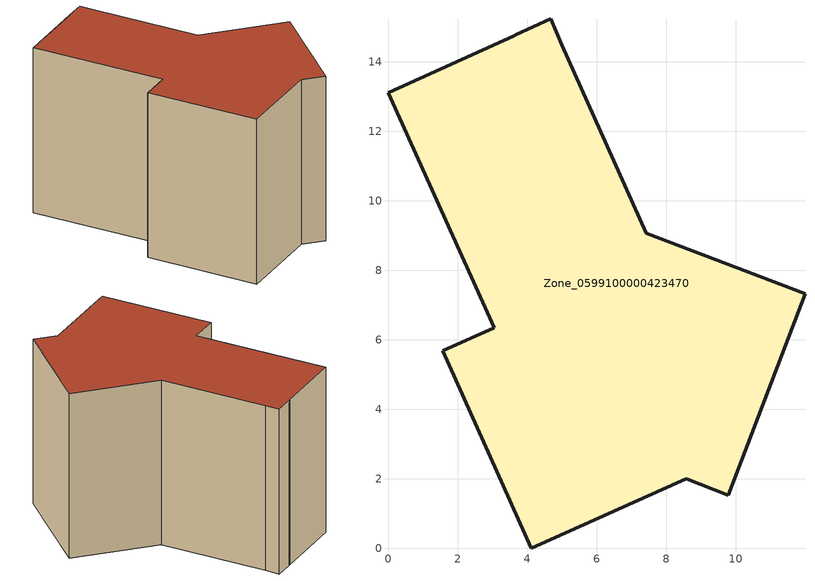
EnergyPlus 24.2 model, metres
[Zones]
Zone_0599100000423470
 floor ground (C_G): 0,13.12 3.63,14.75 3.67,14.79 4.67,15.24 4.98,14.5 7.42,9.06 11.99,7.33 9.77,1.53 8.56,2 4.11,0 1.56,5.68 3.04,6.35 z0
 wall outside (C_F): 1.56,5.68 4.11,0 8.56,2 9.77,1.53 11.99,7.33 7.42,9.06 4.98,14.5 4.67,15.24 3.67,14.79 3.63,14.75 0,13.12 3.04,6.35 1.56,5.68 z0:9.44
 roof outside (C_R): 3.63,14.75 0,13.12 3.04,6.35 1.56,5.68 4.11,0 8.56,2 9.77,1.53 11.99,7.33 7.42,9.06 4.98,14.5 4.67,15.24 3.67,14.79 z9.44
[BUILDING]
Pand.0599100000423470: North Axis=0; Terrain=City; Loads Convergence Tolerance Value=0.04; Temperature Convergence Tolerance Value=0.4; Solar Distribution=FullExterior; Maximum Number of Warmup Days=25; Minimum Number of Warmup Days=1
[Site:Location]
Rotterdam.The.Hague.AP_ZH_NLD Design_Conditions: Latitude=51.96; Longitude=4.45; Time Zone=1; Elevation=-4.5
[SITE:GROUNDTEMPERATURE:BUILDINGSURFACE]
18, 18, 18, 18, 18, 18, 18, 18, 18, 18, 18, 18
[MATERIAL] Thermal Absorptance=0.9; Solar Absorptance=0.7; Visible Absorptance=0.7
Name | Roughness | Thickness | Conductivity | Density | Specific Heat
G.TC.2006-2014 | MediumSmooth | 0.15 | 0.06 | 540 | 1210
F.TC.2006-2014 | Rough | 0.3 | 0.12 | 1920 | 840
R.TC.2006-2014 | MediumRough | 0.2 | 0.08 | 1500 | 1000
[CONSTRUCTION]
C_G: G.TC.2006-2014
C_F: F.TC.2006-2014
C_R: R.TC.2006-2014
[ZONE]
Zone_0599100000423470: Type=1; Multiplier=1; Ceiling Height=Autocalculate; Volume=Autocalculate; Floor Area=autocalculate; Part of Total Floor Area=Yes
[ZONEINFILTRATION:DESIGNFLOWRATE]
Infil_Zone_0599100000423470: Zone or ZoneList or Space or SpaceList=Zone_0599100000423470; Schedule=AlwaysOn; Design Flow Rate Calculation Method=Flow/Area; Flow Rate per Floor Area=0.0015; Constant Term Coefficient=1; Temperature Term Coefficient=0; Velocity Term Coefficient=0; Velocity Squared Term Coefficient=0
[HVACTEMPLATE:ZONE:IDEALLOADSAIRSYSTEM]
Zone_0599100000423470: Maximum Heating Supply Air Temperature=50; Minimum Cooling Supply Air Temperature=13; Maximum Heating Supply Air Humidity Ratio=0.0156; Minimum Cooling Supply Air Humidity Ratio=0.0077; Heating Limit=NoLimit; Cooling Limit=NoLimit; Dehumidification Control Type=ConstantSensibleHeatRatio; Cooling Sensible Heat Ratio=0.7; Dehumidification Setpoint=60; Humidification Control Type=None; Humidification Setpoint=30; Outdoor Air Method=None; Outdoor Air Flow Rate per Person=0.00944; Outdoor Air Flow Rate per Zone Floor Area=0; Outdoor Air Flow Rate per Zone=0; Demand Controlled Ventilation Type=None; Outdoor Air Economizer Type=NoEconomizer; Heat Recovery Type=None; Sensible Heat Recovery Effectiveness=0.7; Latent Heat Recovery Effectiveness=0.65
[ZONECONTROL:THERMOSTAT]
ThermostatControl_Zone_0599100000423470: Zone or ZoneList=Zone_0599100000423470; Control Type Schedule=DualSetpointControlType; Control 1=Thermostat_Zone_0599100000423470; Temperature Difference Between Cutout And Setpoint=0
[THERMOSTATSETPOINT:DUALSETPOINT]
Thermostat_Zone_0599100000423470: Heating Setpoint Temperature Schedule=HeatingSetpoint_Zone_0599100000423470; Cooling Setpoint Temperature Schedule=CoolingSetpoint_Zone_0599100000423470
[SCHEDULE:COMPACT]
HeatingSetpoint_Zone_0599100000423470: Through: 12/31, For: AllDays, Until: 24:00, 21
CoolingSetpoint_Zone_0599100000423470: Through: 12/31, For: AllDays, Until: 24:00, 24
DualSetpointControlType: Through: 12/31, For: AllDays, Until: 24:00, 4
AlwaysOn: Through: 12/31, For: AllDays, Until: 24:00, 1
